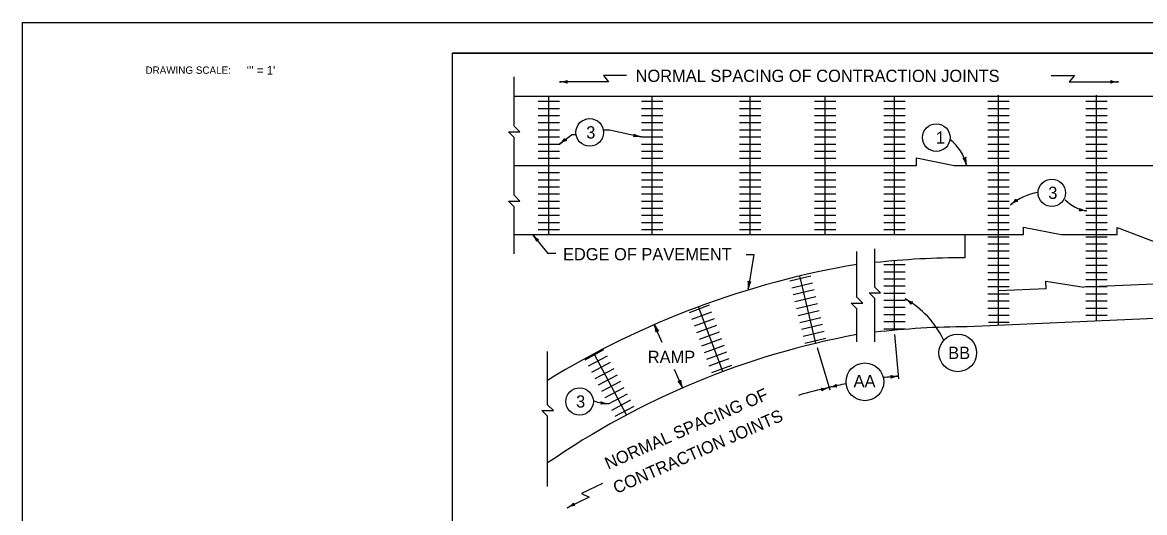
# Model space of a CAD drawing. Extents: x 1000 to 1036.3, y 1000 to 1022.
# Drawn here: x 1000 to 1018.28, y 1014.01 to 1022 of the extents above; entities that cross this region are included whole.
import ezdxf

# ---------------------------------------------------------------- set-up
doc = ezdxf.new("R2010")
doc.units = 0
for name, color, linetype in [('Level 1', 7, 'Continuous'), ('Level 10', 7, 'Continuous'), ('Level 11', 7, 'Continuous'), ('Level 15', 7, 'Continuous'), ('Level 2', 7, 'Continuous')]:
    doc.layers.add(name, color=color, linetype=linetype)

msp = doc.modelspace()

# ---------------------------------------------------------------- linework, layer by layer
at = {"layer": 'Level 1'}
for p, q in [((1008.01, 1020.452), (1008.01, 1021.114)), ((1009.548, 1021.033), (1008.746, 1021.033)), ((1009.841, 1021.137), (1009.463, 1021.137)), ((1009.463, 1021.137), (1009.548, 1021.033)), ((1016.755, 1021.137), (1017.134, 1021.137)), ((1017.134, 1021.137), (1017.048, 1021.033)), ((1017.048, 1021.033), (1017.851, 1021.033)), ((1008.01, 1020.799), (1035.172, 1020.799)), ((1008.573, 1020.716), (1008.573, 1020.799)), ((1010.257, 1020.715), (1010.257, 1020.799)), ((1011.855, 1018.543), (1011.855, 1020.799)), ((1011.855, 1020.715), (1011.855, 1020.799)), ((1013.077, 1018.543), (1013.077, 1020.799)), ((1013.077, 1020.715), (1013.077, 1020.799)), ((1014.205, 1020.715), (1014.205, 1020.799)), ((1015.897, 1020.715), (1015.897, 1020.816)), ((1017.495, 1020.715), (1017.495, 1020.816)), ((1017.495, 1017.132), (1017.495, 1020.799)), ((1008.399, 1020.716), (1008.748, 1020.716)), ((1008.573, 1018.543), (1008.573, 1020.716)), ((1010.082, 1020.715), (1010.431, 1020.715)), ((1010.257, 1018.543), (1010.257, 1020.715)), ((1011.68, 1020.715), (1012.029, 1020.715)), ((1012.902, 1020.715), (1013.251, 1020.715)), ((1014.03, 1020.715), (1014.379, 1020.715)), ((1014.205, 1018.543), (1014.205, 1020.715)), ((1015.722, 1020.715), (1016.071, 1020.715)), ((1015.897, 1017.061), (1015.897, 1020.715)), ((1017.32, 1020.715), (1017.669, 1020.715)), ((1008.399, 1020.6), (1008.748, 1020.6)), ((1008.399, 1020.484), (1008.748, 1020.484)), ((1010.082, 1020.599), (1010.431, 1020.599)), ((1010.082, 1020.483), (1010.431, 1020.483)), ((1011.68, 1020.599), (1012.029, 1020.599)), ((1011.68, 1020.483), (1012.029, 1020.483)), ((1012.902, 1020.599), (1013.251, 1020.599)), ((1012.902, 1020.483), (1013.251, 1020.483)), ((1014.03, 1020.599), (1014.379, 1020.599)), ((1014.03, 1020.483), (1014.379, 1020.483)), ((1015.722, 1020.599), (1016.071, 1020.599)), ((1015.722, 1020.483), (1016.071, 1020.483)), ((1017.32, 1020.599), (1017.669, 1020.599)), ((1017.32, 1020.483), (1017.669, 1020.483)), ((1008.399, 1020.368), (1008.748, 1020.368)), ((1008.399, 1020.251), (1008.748, 1020.251)), ((1010.082, 1020.367), (1010.431, 1020.367)), ((1010.082, 1020.251), (1010.431, 1020.251)), ((1011.68, 1020.367), (1012.029, 1020.367)), ((1011.68, 1020.251), (1012.029, 1020.251)), ((1012.902, 1020.367), (1013.251, 1020.367)), ((1012.902, 1020.251), (1013.251, 1020.251)), ((1014.03, 1020.367), (1014.379, 1020.367)), ((1014.03, 1020.251), (1014.379, 1020.251)), ((1015.722, 1020.367), (1016.071, 1020.367)), ((1015.722, 1020.251), (1016.071, 1020.251)), ((1017.32, 1020.367), (1017.669, 1020.367)), ((1017.32, 1020.251), (1017.669, 1020.251)), ((1008.399, 1020.135), (1008.748, 1020.135)), ((1010.082, 1020.135), (1010.431, 1020.135)), ((1011.68, 1020.135), (1012.029, 1020.135)), ((1012.902, 1020.135), (1013.251, 1020.135)), ((1014.03, 1020.135), (1014.379, 1020.135)), ((1015.722, 1020.135), (1016.071, 1020.134)), ((1017.32, 1020.135), (1017.669, 1020.134)), ((1008.01, 1019.324), (1008.01, 1019.983)), ((1008.399, 1020.019), (1008.748, 1020.019)), ((1008.399, 1019.903), (1008.748, 1019.903)), ((1010.082, 1020.018), (1010.431, 1020.018)), ((1010.082, 1019.902), (1010.431, 1019.902)), ((1011.68, 1020.018), (1012.029, 1020.018)), ((1011.68, 1019.902), (1012.029, 1019.902)), ((1012.902, 1020.018), (1013.251, 1020.018)), ((1012.902, 1019.902), (1013.251, 1019.902)), ((1014.03, 1020.018), (1014.379, 1020.018)), ((1014.03, 1019.902), (1014.379, 1019.902)), ((1015.722, 1020.018), (1016.071, 1020.018)), ((1015.722, 1019.902), (1016.071, 1019.902)), ((1017.32, 1020.018), (1017.669, 1020.018)), ((1017.32, 1019.902), (1017.669, 1019.902)), ((1008.399, 1019.787), (1008.748, 1019.787)), ((1010.082, 1019.786), (1010.431, 1019.786)), ((1011.68, 1019.786), (1012.029, 1019.786)), ((1012.902, 1019.786), (1013.251, 1019.786)), ((1014.03, 1019.786), (1014.379, 1019.786)), ((1014.562, 1019.671), (1014.562, 1019.794)), ((1014.562, 1019.794), (1015.177, 1019.671)), ((1015.722, 1019.786), (1016.071, 1019.786)), ((1017.32, 1019.786), (1017.669, 1019.786)), ((1008.01, 1019.671), (1014.562, 1019.671)), ((1008.399, 1019.671), (1008.748, 1019.671)), ((1008.399, 1019.554), (1008.748, 1019.554)), ((1010.082, 1019.67), (1010.431, 1019.67)), ((1010.082, 1019.554), (1010.431, 1019.554)), ((1011.68, 1019.67), (1012.029, 1019.67)), ((1011.68, 1019.554), (1012.029, 1019.554)), ((1012.902, 1019.67), (1013.251, 1019.67)), ((1012.902, 1019.554), (1013.251, 1019.554)), ((1014.03, 1019.67), (1014.379, 1019.67)), ((1014.03, 1019.554), (1014.379, 1019.554)), ((1015.177, 1019.671), (1020.436, 1019.671)), ((1015.722, 1019.67), (1016.071, 1019.67)), ((1015.722, 1019.554), (1016.071, 1019.554)), ((1017.32, 1019.67), (1017.669, 1019.67)), ((1017.32, 1019.554), (1017.669, 1019.554)), ((1008.399, 1019.438), (1008.748, 1019.438)), ((1010.082, 1019.437), (1010.431, 1019.437)), ((1011.68, 1019.437), (1012.029, 1019.437)), ((1012.902, 1019.437), (1013.251, 1019.437)), ((1014.03, 1019.437), (1014.379, 1019.437)), ((1015.722, 1019.437), (1016.071, 1019.437)), ((1017.32, 1019.437), (1017.669, 1019.437)), ((1008.399, 1019.322), (1008.748, 1019.322)), ((1008.399, 1019.206), (1008.748, 1019.206)), ((1010.082, 1019.321), (1010.431, 1019.321)), ((1010.082, 1019.205), (1010.431, 1019.205)), ((1011.68, 1019.321), (1012.029, 1019.321)), ((1011.68, 1019.205), (1012.029, 1019.205)), ((1012.902, 1019.321), (1013.251, 1019.321)), ((1012.902, 1019.205), (1013.251, 1019.205)), ((1014.03, 1019.321), (1014.379, 1019.321)), ((1014.03, 1019.205), (1014.379, 1019.205)), ((1015.722, 1019.321), (1016.071, 1019.321)), ((1015.722, 1019.205), (1016.071, 1019.205)), ((1017.32, 1019.321), (1017.669, 1019.321)), ((1017.32, 1019.205), (1017.669, 1019.205)), ((1008.399, 1019.09), (1008.748, 1019.09)), ((1008.399, 1018.973), (1008.748, 1018.974)), ((1010.082, 1019.089), (1010.431, 1019.089)), ((1010.083, 1018.973), (1010.431, 1018.973)), ((1011.68, 1019.089), (1012.029, 1019.089)), ((1011.681, 1018.973), (1012.029, 1018.973)), ((1012.902, 1019.089), (1013.251, 1019.089)), ((1012.903, 1018.973), (1013.251, 1018.973)), ((1014.03, 1019.089), (1014.379, 1019.089)), ((1014.031, 1018.973), (1014.379, 1018.973)), ((1015.722, 1019.089), (1016.071, 1019.089)), ((1015.722, 1018.973), (1016.071, 1018.973)), ((1017.32, 1019.089), (1017.669, 1019.089)), ((1017.32, 1018.973), (1017.669, 1018.973)), ((1008.01, 1018.227), (1008.01, 1018.855)), ((1008.399, 1018.857), (1008.748, 1018.857)), ((1010.083, 1018.857), (1010.431, 1018.857)), ((1011.681, 1018.857), (1012.029, 1018.857)), ((1012.903, 1018.857), (1013.251, 1018.857)), ((1014.031, 1018.857), (1014.379, 1018.857)), ((1015.722, 1018.857), (1016.071, 1018.857)), ((1017.32, 1018.857), (1017.669, 1018.857)), ((1008.399, 1018.741), (1008.748, 1018.741)), ((1008.399, 1018.625), (1008.748, 1018.625)), ((1010.083, 1018.74), (1010.431, 1018.74)), ((1010.083, 1018.624), (1010.431, 1018.624)), ((1011.681, 1018.74), (1012.029, 1018.74)), ((1011.681, 1018.624), (1012.029, 1018.624)), ((1012.903, 1018.74), (1013.251, 1018.74)), ((1012.903, 1018.624), (1013.251, 1018.624)), ((1014.031, 1018.74), (1014.379, 1018.74)), ((1014.031, 1018.624), (1014.379, 1018.624)), ((1015.722, 1018.74), (1016.071, 1018.74)), ((1015.722, 1018.624), (1016.071, 1018.624)), ((1016.305, 1018.543), (1016.305, 1018.666)), ((1016.305, 1018.666), (1016.921, 1018.543)), ((1017.32, 1018.74), (1017.669, 1018.74)), ((1017.32, 1018.624), (1017.669, 1018.624)), ((1017.83, 1018.544), (1017.83, 1018.659)), ((1017.83, 1018.659), (1018.445, 1018.427)), ((1008.01, 1018.543), (1015.353, 1018.543)), ((1008.562, 1018.237), (1008.313, 1018.543)), ((1015.353, 1018.543), (1016.305, 1018.543)), ((1015.353, 1018.167), (1015.353, 1018.543)), ((1015.722, 1018.508), (1016.071, 1018.508)), ((1016.921, 1018.543), (1017.83, 1018.543)), ((1017.32, 1018.508), (1017.669, 1018.508)), ((1008.687, 1018.237), (1008.562, 1018.237)), ((1013.592, 1017.662), (1013.592, 1018.267)), ((1013.884, 1017.829), (1013.884, 1018.313)), ((1015.722, 1018.392), (1016.071, 1018.392)), ((1015.722, 1018.276), (1016.071, 1018.276)), ((1017.32, 1018.392), (1017.669, 1018.392)), ((1017.32, 1018.276), (1017.669, 1018.276)), ((1011.789, 1018.217), (1011.914, 1018.217)), ((1011.914, 1018.217), (1011.82, 1017.656)), ((1014.028, 1018.055), (1014.376, 1018.055)), ((1014.202, 1016.984), (1014.202, 1018.116)), ((1015.722, 1018.159), (1016.071, 1018.159)), ((1017.32, 1018.159), (1017.669, 1018.159)), ((1012.502, 1017.791), (1012.842, 1017.872)), ((1012.925, 1016.773), (1012.662, 1017.872)), ((1014.028, 1017.939), (1014.376, 1017.939)), ((1015.722, 1018.043), (1016.071, 1018.043)), ((1015.722, 1017.927), (1016.071, 1017.927)), ((1022.283, 1017.907), (1017.289, 1017.687)), ((1017.32, 1018.043), (1017.669, 1018.043)), ((1017.32, 1017.927), (1017.669, 1017.927)), ((1012.53, 1017.678), (1012.869, 1017.759)), ((1014.028, 1017.822), (1014.376, 1017.822)), ((1014.028, 1017.706), (1014.376, 1017.706)), ((1015.722, 1017.811), (1016.071, 1017.811)), ((1015.722, 1017.695), (1016.071, 1017.695)), ((1016.675, 1017.66), (1016.669, 1017.783)), ((1016.669, 1017.783), (1017.289, 1017.687)), ((1017.32, 1017.811), (1017.669, 1017.811)), ((1017.321, 1017.695), (1017.669, 1017.695)), ((1012.556, 1017.565), (1012.895, 1017.646)), ((1012.583, 1017.452), (1012.922, 1017.533)), ((1014.028, 1017.59), (1014.376, 1017.59)), ((1026.036, 1017.509), (1015.39, 1017.039)), ((1015.723, 1017.578), (1016.071, 1017.579)), ((1016.675, 1017.66), (1015.897, 1017.625)), ((1017.321, 1017.578), (1017.669, 1017.579)), ((1010.863, 1017.274), (1011.19, 1017.396)), ((1011.408, 1016.311), (1011.014, 1017.368)), ((1012.61, 1017.339), (1012.949, 1017.42)), ((1013.884, 1016.796), (1013.884, 1017.36)), ((1014.028, 1017.474), (1014.376, 1017.474)), ((1014.028, 1017.358), (1014.376, 1017.358)), ((1015.723, 1017.462), (1016.071, 1017.462)), ((1015.723, 1017.346), (1016.071, 1017.346)), ((1017.321, 1017.462), (1017.669, 1017.462)), ((1017.321, 1017.346), (1017.669, 1017.346)), ((1010.904, 1017.165), (1011.231, 1017.287)), ((1010.945, 1017.057), (1011.271, 1017.178)), ((1012.637, 1017.226), (1012.976, 1017.307)), ((1012.664, 1017.113), (1013.003, 1017.194)), ((1013.592, 1016.796), (1013.592, 1017.193)), ((1014.028, 1017.242), (1014.376, 1017.242)), ((1015.738, 1017.23), (1016.071, 1017.23)), ((1017.321, 1017.23), (1017.669, 1017.23)), ((1010.422, 1016.784), (1010.291, 1017.077)), ((1010.985, 1016.948), (1011.312, 1017.069)), ((1011.026, 1016.839), (1011.352, 1016.96)), ((1012.691, 1017), (1013.03, 1017.081)), ((1012.718, 1016.887), (1013.057, 1016.968)), ((1014.028, 1017.125), (1014.376, 1017.125)), ((1014.028, 1017.009), (1014.376, 1017.009)), ((1015.738, 1017.114), (1016.071, 1017.114)), ((1011.066, 1016.73), (1011.393, 1016.852)), ((1012.745, 1016.774), (1013.084, 1016.855)), ((1008.554, 1015.912), (1008.554, 1016.64)), ((1009.164, 1016.505), (1009.472, 1016.669)), ((1009.84, 1015.606), (1009.31, 1016.602)), ((1011.107, 1016.621), (1011.433, 1016.743)), ((1011.147, 1016.512), (1011.474, 1016.634)), ((1012.946, 1016.701), (1013.149, 1016.016)), ((1009.219, 1016.403), (1009.527, 1016.567)), ((1009.273, 1016.3), (1009.581, 1016.464)), ((1011.188, 1016.403), (1011.514, 1016.525)), ((1011.228, 1016.294), (1011.555, 1016.416)), ((1009.328, 1016.198), (1009.636, 1016.362)), ((1009.383, 1016.095), (1009.69, 1016.259)), ((1010.753, 1016.047), (1010.62, 1016.343)), ((1009.437, 1015.993), (1009.745, 1016.156)), ((1009.492, 1015.89), (1009.799, 1016.054)), ((1009.546, 1015.788), (1009.854, 1015.951)), ((1009.601, 1015.685), (1009.909, 1015.849)), ((1009.656, 1015.582), (1009.963, 1015.746)), ((1008.554, 1014.439), (1008.554, 1015.443)), ((1009.448, 1014.489), (1009.108, 1014.323)), ((1009.23, 1014.267), (1008.874, 1014.093)), ((1009.108, 1014.323), (1009.23, 1014.267))]:
    msp.add_line(p, q, dxfattribs=at)
for points in [[(1008.01, 1019.983), (1008.01, 1020.124), (1007.916, 1020.218), (1008.104, 1020.218), (1008.01, 1020.312), (1008.01, 1020.452)], [(1008.01, 1018.855), (1008.01, 1018.996), (1007.916, 1019.09), (1008.104, 1019.09), (1008.01, 1019.184), (1008.01, 1019.324)], [(1013.884, 1017.36), (1013.884, 1017.501), (1013.79, 1017.595), (1013.978, 1017.595), (1013.884, 1017.689), (1013.884, 1017.829)], [(1013.592, 1017.193), (1013.592, 1017.333), (1013.498, 1017.427), (1013.686, 1017.427), (1013.592, 1017.521), (1013.592, 1017.662)], [(1008.554, 1015.443), (1008.554, 1015.584), (1008.46, 1015.678), (1008.648, 1015.678), (1008.554, 1015.771), (1008.554, 1015.912)]]:
    msp.add_lwpolyline(points, dxfattribs=at)
for centre, radius in [((1009.24, 1020.209), 0.224), ((1014.885, 1020.123), 0.224), ((1016.766, 1019.224), 0.224), ((1015.235, 1016.616), 0.307), ((1013.723, 1016.144), 0.307), ((1009.075, 1015.824), 0.224)]:
    msp.add_circle(centre, radius, dxfattribs=at)
for centre, radius, start, end in [((1008.746, 1021.424), 0.391, 269.9878, 270), ((1008.746, 1021.424), 0.391, 270, 288.6688), ((1008.746, 1020.642), 0.391, 71.3472, 89.9939), ((1008.894, 1021.033), 0.0313, 138.7746, 220.8913), ((1017.702, 1021.033), 0.0313, 319.1087, 41.2254), ((1017.851, 1021.424), 0.391, 251.3312, 270), ((1017.851, 1020.642), 0.391, 90.0061, 108.6528), ((1017.851, 1021.424), 0.391, 270, 270.0122), ((1014.662, 1019.514), 0.731, 12.81, 52.426), ((1015.339, 1019.821), 0.0313, 242.6153, 324.732), ((1014.995, 1019.583), 0.391, 13.8407, 32.5095), ((1015.754, 1019.77), 0.391, 175.1879, 193.8346), ((1014.995, 1019.583), 0.391, 13.8285, 13.8407), ((1016.688, 1018.301), 0.939, 98.9904, 129.2002), ((1015.855, 1019.337), 0.391, 307.8849, 326.5537), ((1016.335, 1018.72), 0.391, 109.232, 127.8788), ((1015.855, 1019.337), 0.391, 307.8727, 307.8849), ((1016.212, 1019.12), 0.0313, 176.6595, 258.7762), ((1017.435, 1019.553), 0.632, 224.3093, 261.1497), ((1017.191, 1018.952), 0.0313, 309.4813, 31.598), ((1017.401, 1019.314), 0.391, 242.0539, 260.7006), ((1017.275, 1018.543), 0.391, 80.7067, 99.3755), ((1017.275, 1018.543), 0.391, 80.6945, 80.7067), ((1008.616, 1018.789), 0.391, 219.1479, 237.8167), ((1008.01, 1018.296), 0.391, 20.4951, 39.1418), ((1008.616, 1018.789), 0.391, 219.1357, 219.1479), ((1008.407, 1018.427), 0.0313, 87.9225, 170.0392), ((1015.934, 1004.154), 14.1, 99.5605, 121.5613), ((1015.39, 1004.067), 14.1, 90.1527, 96.1328), ((1011.435, 1017.721), 0.391, 350.4838, 9.1526), ((1012.206, 1017.592), 0.391, 151.8309, 170.4777), ((1011.845, 1017.803), 0.0313, 219.2584, 301.3751), ((1011.435, 1017.721), 0.391, 350.4716, 350.4838), ((1013.63, 1016.172), 1.521, 25.2046, 60.4659), ((1014.59, 1017.825), 0.391, 237.4667, 256.1355), ((1014.169, 1017.166), 0.391, 38.8138, 57.4606), ((1014.59, 1017.825), 0.391, 237.4545, 237.4667), ((1014.505, 1017.415), 0.0313, 106.2413, 188.358), ((1010.648, 1017.237), 0.391, 204.1257, 222.7945), ((1009.934, 1016.917), 0.391, 5.4729, 24.1196), ((1010.648, 1017.237), 0.391, 204.1135, 204.1257), ((1010.352, 1016.941), 0.0313, 72.9003, 155.017), ((1015.39, 1004.067), 12.972, 90, 96.6683), ((1015.934, 1004.154), 12.972, 100.3981, 124.6751), ((1015.39, 1004.067), 12.222, 95.259, 96.4268), ((1010.692, 1016.182), 0.0313, 252.9003, 335.017), ((1010.396, 1015.887), 0.391, 24.1257, 42.7945), ((1011.109, 1016.206), 0.391, 185.4729, 204.1196), ((1010.396, 1015.887), 0.391, 24.1135, 24.1257), ((1015.934, 1004.154), 12.222, 103.2236, 105.6417), ((1013.029, 1016.428), 0.391, 267.5709, 286.2177), ((1012.995, 1016.011), 0.0313, 334.9984, 57.1151), ((1013.247, 1015.677), 0.391, 106.2238, 124.8926), ((1015.934, 1004.154), 12.222, 101.8823, 103.2236), ((1013.055, 1016.434), 0.391, 282.3414, 301.0102), ((1013.222, 1015.67), 0.391, 83.6886, 102.3353), ((1013.055, 1016.434), 0.391, 282.3292, 282.3414), ((1013.247, 1015.677), 0.391, 106.2116, 106.2238), ((1013.283, 1016.084), 0.0313, 151.116, 233.2327), ((1009.576, 1016.581), 0.794, 250.4589, 267.8422), ((1009.398, 1015.8), 0.0313, 313.9047, 36.0213), ((1009.513, 1015.398), 0.391, 85.1301, 103.7988), ((1009.58, 1016.177), 0.391, 246.4772, 265.1239), ((1009.513, 1015.398), 0.391, 85.1178, 85.1301), ((1008.702, 1014.445), 0.391, 295.9994, 314.6682), ((1009.045, 1013.742), 0.391, 97.3465, 115.9933), ((1008.702, 1014.445), 0.391, 295.9872, 295.9994), ((1009.007, 1014.158), 0.0313, 164.774, 246.8907)]:
    msp.add_arc(centre, radius, start, end, dxfattribs=at)
at = {"layer": 'Level 10'}
for p, q in [((1000, 1000), (1000, 1022)), ((1000, 1022), (1036, 1022)), ((1007, 1021.5), (1035.5, 1021.5)), ((1007, 1021.5), (1007, 1000.5))]:
    msp.add_line(p, q, dxfattribs=at)
at = {"layer": 'Level 11'}
msp.add_lwpolyline([(1007, 1000.5), (1035.5, 1000.5), (1035.5, 1021.5), (1007, 1021.5)], close=True, dxfattribs=at)
at = {"layer": 'Level 2'}
for p, q in [((1009.461, 1020.248), (1009.562, 1020.248)), ((1009.562, 1020.248), (1010.082, 1020.135)), ((1008.748, 1020.019), (1008.945, 1020.169)), ((1009.019, 1020.169), (1008.945, 1020.169)), ((1014.274, 1016.192), (1014.208, 1016.917))]:
    msp.add_line(p, q, dxfattribs=at)
for centre, radius, start, end in [((1008.512, 1020.331), 0.391, 307.0987, 325.7675), ((1008.983, 1019.707), 0.391, 108.4459, 127.0926), ((1008.866, 1020.109), 0.0313, 175.8733, 257.99), ((1009.937, 1020.166), 0.0313, 306.4466, 28.5633), ((1009.999, 1019.753), 0.391, 77.672, 96.3408), ((1010.166, 1020.516), 0.391, 239.0192, 257.6659), ((1009.999, 1019.753), 0.391, 77.6598, 77.672), ((1008.512, 1020.331), 0.391, 307.0865, 307.0987), ((1014.122, 1016.224), 0.0313, 324.0174, 46.1341), ((1014.234, 1016.626), 0.391, 256.5899, 275.2367), ((1014.306, 1015.848), 0.391, 95.2428, 113.9116), ((1014.306, 1015.848), 0.391, 95.2306, 95.2428)]:
    msp.add_arc(centre, radius, start, end, dxfattribs=at)

# ---------------------------------------------------------------- texts
at = {"layer": 'Level 1'}
for s, p in [('NORMAL SPACING OF CONTRACTION JOINTS', (1009.987, 1021.03)), ('3', (1009.183, 1020.109)), ('1', (1014.878, 1020.023)), ('3', (1016.709, 1019.124)), ('EDGE OF PAVEMENT', (1008.804, 1018.124)), ('RAMP', (1010.185, 1016.45)), ('BB', (1015.079, 1016.516)), ('AA', (1013.538, 1016.056)), ('3', (1009.018, 1015.724))]:
    msp.add_text(s, height=0.2, dxfattribs=at).set_placement(p)
for s, p in [('NORMAL SPACING OF', (1009.541, 1014.71)), ('CONTRACTION JOINTS', (1009.675, 1014.315))]:
    msp.add_text(s, height=0.2, rotation=23.7629, dxfattribs=at).set_placement(p)
at = {"layer": 'Level 15'}
for s, height, p in [('DRAWING SCALE:', 0.12, (1002.004, 1021.163)), ("‘'' = 1'", 0.14, (1003.651, 1021.15))]:
    msp.add_text(s, height=height, dxfattribs=at).set_placement(p)

doc.saveas('drawing.dxf')
